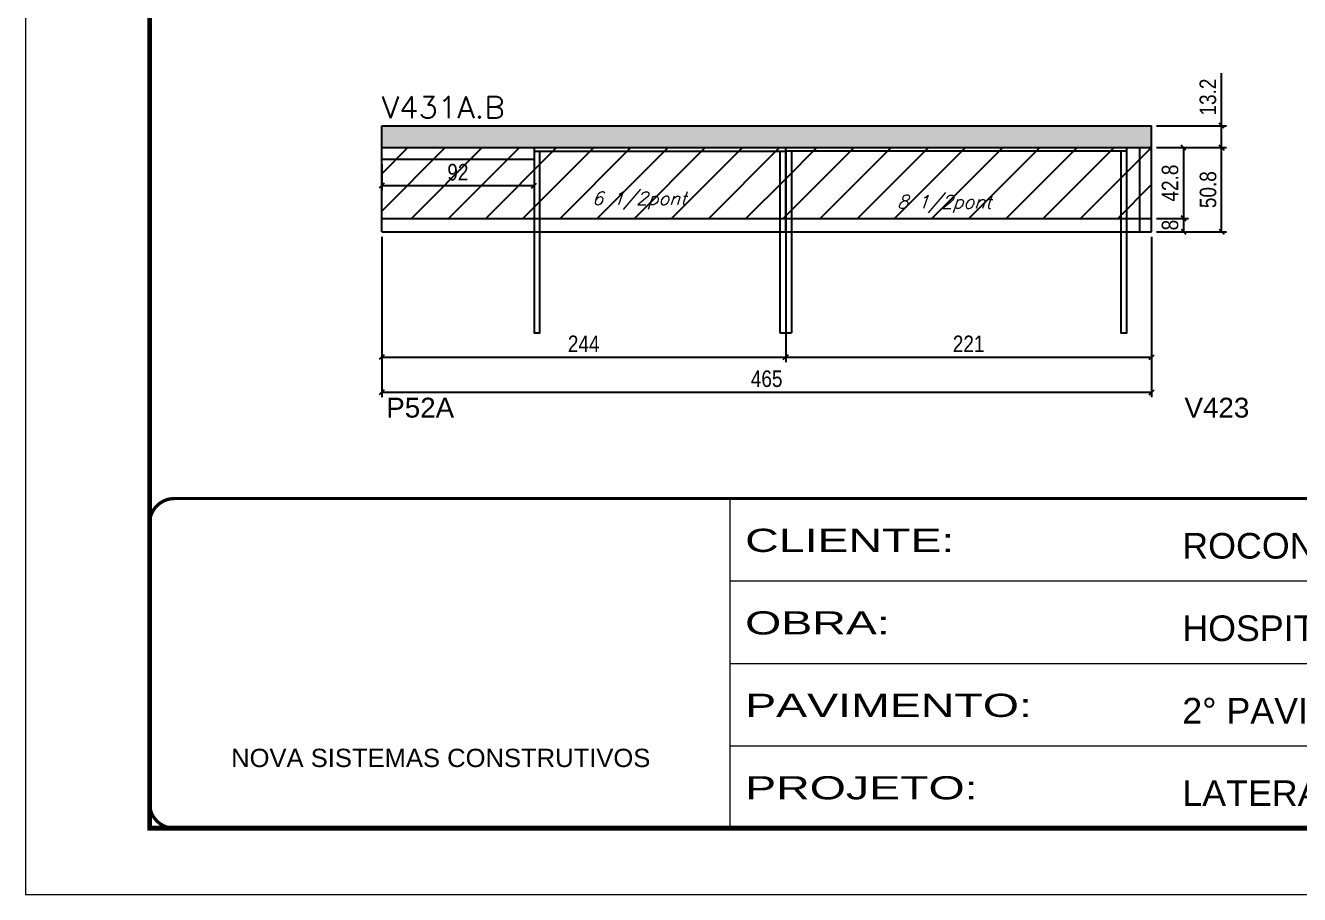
# Model space of a CAD drawing. Extents: x 137137 to 143418, y 10464 to 34486.
# Drawn here: x 141892 to 142662, y 19653 to 20178 of the extents above; entities that cross this region are included whole.
import ezdxf

# ---------------------------------------------------------------- set-up
doc = ezdxf.new("R2010")
doc.units = 0
doc.linetypes.add('CONTINUO', pattern=[0])
doc.linetypes.add('DASHED', pattern=[0.75, 0.5, -0.25])
for name, color, linetype in [('5', 5, 'Continuous'), ('COTA', 241, 'Continuous'), ('Painéis', 200, 'Continuous'), ('Reaproveitamento', 251, 'Continuous'), ('SARR_2.2x7', 40, 'Continuous'), ('SARR_3.5x7', 81, 'Continuous'), ('texto', 7, 'Continuous')]:
    doc.layers.add(name, color=color, linetype=linetype)
for name, color, linetype, lineweight in [('Folhas', 255, 'Continuous', 9), ('SARRAFO DE PRESSAO', 251, 'DASHED', 9), ('Texto Seção', 7, 'Continuous', 15)]:
    doc.layers.add(name, color=color, linetype=linetype, lineweight=lineweight)
doc.styles.add('ARIAL', font='arial.ttf')
doc.styles.add('COTA TECNICA', font='techl___.ttf', dxfattribs={"height": 10})
doc.styles.add('REGUA-120', font='ROMANS.shx', dxfattribs={"height": 15})
doc.styles.add('Romans', font='romans.shx')
doc.styles.get("Standard").update_dxf_attribs({"font": 'arial.ttf'})
doc.styles.add('Tecnologia', font='')
doc.styles.get('Tecnologia').set_extended_font_data('Forgotten Futurist')
doc.dimstyles.new('PAINEL', dxfattribs={"dimtxt": 10, "dimasz": 3, "dimexe": 3, "dimexo": 3, "dimgap": 3, "dimtad": 1, "dimdec": 1, "dimzin": 12, "dimdsep": 46, "dimtxsty": 'COTA TECNICA', "dimblk1": 'OBLIQUE', "dimblk2": 'OBLIQUE', "dimsah": 1, "dimcen": 0.9, "dimclrd": 4, "dimclre": 4, "dimclrt": 240, "dimadec": 1, "dimazin": 3, "dimtfac": 1, "dimtdec": 1, "dimtmove": 0, "dimatfit": 3, "dimfxl": 1, "dimtolj": 1, "dimtzin": 12, "dimarcsym": 0})

# ---------------------------------------------------------------- blocks, each defined once
blk = doc.blocks.new('9999999999')
at = {"color": 30, "linetype": 'CONTINUO'}
for p, q in [((98564.56, 34230.21), (98564.56, 34429.45)), ((98564.56, 34379.64), (99583.98, 34379.64)), ((98564.56, 34329.83), (99487.98, 34329.83)), ((98564.56, 34280.02), (99487.98, 34280.02))]:
    blk.add_line(p, q, dxfattribs=at)
at = {"color": 30, "linetype": 'CONTINUO', "const_width": 2}
blk.add_lwpolyline([(99583.98, 34230.21), (99583.98, 34414.45, 0.414214), (99568.98, 34429.45), (98228.98, 34429.45, 0.414214), (98213.98, 34414.45), (98213.98, 34245.21, 0.414214), (98228.98, 34230.21), (99583.98, 34230.21)], format="xyb", dxfattribs=at)
at = {"layer": 'Folhas'}
blk.add_lwpolyline([(98138.98, 34190.21), (99623.98, 34190.21), (99623.98, 35240.21), (98138.98, 35240.21)], close=True, dxfattribs=at)
at = {"layer": 'Folhas', "color": 30, "const_width": 3}
blk.add_lwpolyline([(98213.98, 34230.21), (99583.98, 34230.21), (99583.98, 35200.21), (98213.98, 35200.21)], close=True, dxfattribs=at)
at = {"color": 7, "linetype": 'Continuous', "ltscale": 5, "style": 'ARIAL'}
for s, height, p in [('ROCONTEC', 15.483, (98837.68, 34393.13)), ('HOSPITAL ASSUNÇÃO', 15.4829, (98837.68, 34343.32)), ('2° PAVIMENTO', 15.4829, (98837.68, 34293.51)), ('NOVA SISTEMAS CONSTRUTIVOS', 11.0592, (98263.19, 34267.21)), ('LATERAIS DE VIGAS', 15.4829, (98837.68, 34243.7))]:
    blk.add_text(s, height=height, dxfattribs=at).set_placement(p)
at = {"layer": 'Folhas', "color": 7, "style": 'Tecnologia', "width": 1.5}
for s, p in [('CLIENTE:', (98573.65, 34397.17)), ('OBRA:', (98573.65, 34347.31)), ('PAVIMENTO:', (98573.65, 34297.5)), ('PROJETO:', (98573.65, 34247.69))]:
    blk.add_text(s, height=14, dxfattribs=at).set_placement(p)
blk = doc.blocks.new('_Oblique')
at = {"color": 0, "linetype": 'ByBlock', "lineweight": -2}
blk.add_line((-0.5, -0.5), (0.5, 0.5), dxfattribs=at)
blk = doc.blocks.new('*D1856')
at = {"layer": 'COTA', "color": 4, "lineweight": -2, "ltscale": 25, "transparency": 16777216}
for p, q in [((142107.45, 20050.28), (142107.45, 19974.5)), ((142351.45, 20050.28), (142351.45, 19974.5)), ((142107.45, 19977.5), (142351.45, 19977.5))]:
    blk.add_line(p, q, dxfattribs=at)
at = {"layer": 'Defpoints', "color": 0, "ltscale": 25, "transparency": 16777216}
for p in [(142107.45, 20053.28), (142351.45, 20053.28), (142351.45, 19977.5)]:
    blk.add_point(p, dxfattribs=at)
at = {"layer": 'COTA', "color": 4, "lineweight": -2, "ltscale": 25, "transparency": 16777216, "xscale": 3, "yscale": 3, "zscale": 3, "rotation": 180}
blk.add_blockref('_Oblique', (142107.45, 19977.5), dxfattribs=at)
at = {"layer": 'COTA', "color": 4, "lineweight": -2, "ltscale": 25, "transparency": 16777216, "xscale": 3, "yscale": 3, "zscale": 3}
blk.add_blockref('_Oblique', (142351.45, 19977.5), dxfattribs=at)
at = {"layer": 'COTA', "color": 240, "ltscale": 25, "transparency": 16777216, "insert": (142229.45, 19985.57), "char_height": 10, "attachment_point": 5, "style": 'COTA TECNICA'}
blk.add_mtext('\\A1;244', dxfattribs=at)
blk = doc.blocks.new('*D1857')
at = {"layer": 'COTA', "color": 4, "lineweight": -2, "ltscale": 25, "transparency": 16777216}
for p, q in [((142351.45, 20050.28), (142351.45, 19974.5)), ((142572.45, 20050.28), (142572.45, 19974.5)), ((142351.45, 19977.5), (142572.45, 19977.5))]:
    blk.add_line(p, q, dxfattribs=at)
at = {"layer": 'Defpoints', "color": 0, "ltscale": 25, "transparency": 16777216}
for p in [(142351.45, 20053.28), (142572.45, 20053.28), (142572.45, 19977.5)]:
    blk.add_point(p, dxfattribs=at)
at = {"layer": 'COTA', "color": 4, "lineweight": -2, "ltscale": 25, "transparency": 16777216, "xscale": 3, "yscale": 3, "zscale": 3, "rotation": 180}
blk.add_blockref('_Oblique', (142351.45, 19977.5), dxfattribs=at)
at = {"layer": 'COTA', "color": 4, "lineweight": -2, "ltscale": 25, "transparency": 16777216, "xscale": 3, "yscale": 3, "zscale": 3}
blk.add_blockref('_Oblique', (142572.45, 19977.5), dxfattribs=at)
at = {"layer": 'COTA', "color": 240, "ltscale": 25, "transparency": 16777216, "insert": (142461.95, 19985.55), "char_height": 10, "attachment_point": 5, "style": 'COTA TECNICA'}
blk.add_mtext('\\A1;221', dxfattribs=at)
blk = doc.blocks.new('*D1601')
at = {"layer": 'COTA', "color": 4, "lineweight": -2, "ltscale": 25, "transparency": 16777216}
for p, q in [((142107.45, 20050.28), (142107.45, 19953.3)), ((142572.45, 20050.28), (142572.45, 19953.3)), ((142107.45, 19956.3), (142572.45, 19956.3))]:
    blk.add_line(p, q, dxfattribs=at)
at = {"layer": 'Defpoints', "color": 0, "ltscale": 25, "transparency": 16777216}
for p in [(142107.45, 20053.28), (142572.45, 20053.28), (142572.45, 19956.3)]:
    blk.add_point(p, dxfattribs=at)
at = {"layer": 'COTA', "color": 4, "lineweight": -2, "ltscale": 25, "transparency": 16777216, "xscale": 3, "yscale": 3, "zscale": 3, "rotation": 180}
blk.add_blockref('_Oblique', (142107.45, 19956.3), dxfattribs=at)
at = {"layer": 'COTA', "color": 4, "lineweight": -2, "ltscale": 25, "transparency": 16777216, "xscale": 3, "yscale": 3, "zscale": 3}
blk.add_blockref('_Oblique', (142572.45, 19956.3), dxfattribs=at)
at = {"layer": 'COTA', "color": 240, "ltscale": 25, "transparency": 16777216, "insert": (142339.95, 19964.41), "char_height": 10, "attachment_point": 5, "style": 'COTA TECNICA'}
blk.add_mtext('\\A1;465', dxfattribs=at)
blk = doc.blocks.new('*D1860')
at = {"layer": 'COTA', "color": 4, "lineweight": -2, "ltscale": 25, "transparency": 16777216}
for p, q in [((142107.45, 20094.08), (142107.45, 20078.12)), ((142199.45, 20094.08), (142199.45, 20078.12)), ((142107.45, 20081.12), (142199.45, 20081.12))]:
    blk.add_line(p, q, dxfattribs=at)
at = {"layer": 'Defpoints', "color": 0, "ltscale": 25, "transparency": 16777216}
for p in [(142107.45, 20097.08), (142199.45, 20097.08), (142199.45, 20081.12)]:
    blk.add_point(p, dxfattribs=at)
at = {"layer": 'COTA', "color": 4, "lineweight": -2, "ltscale": 25, "transparency": 16777216, "xscale": 3, "yscale": 3, "zscale": 3, "rotation": 180}
blk.add_blockref('_Oblique', (142107.45, 20081.12), dxfattribs=at)
at = {"layer": 'COTA', "color": 4, "lineweight": -2, "ltscale": 25, "transparency": 16777216, "xscale": 3, "yscale": 3, "zscale": 3}
blk.add_blockref('_Oblique', (142199.45, 20081.12), dxfattribs=at)
at = {"layer": 'COTA', "color": 240, "ltscale": 25, "transparency": 16777216, "insert": (142153.45, 20089.2), "char_height": 10, "attachment_point": 5, "style": 'COTA TECNICA'}
blk.add_mtext('\\A1;92', dxfattribs=at)
blk = doc.blocks.new('*D1861')
at = {"layer": 'COTA', "color": 4, "lineweight": -2, "ltscale": 25, "transparency": 16777216}
for p, q in [((142575.45, 20104.08), (142617.73, 20104.08)), ((142614.73, 20053.28), (142614.73, 20104.08)), ((142575.45, 20053.28), (142617.73, 20053.28))]:
    blk.add_line(p, q, dxfattribs=at)
at = {"layer": 'Defpoints', "color": 0, "ltscale": 25, "transparency": 16777216}
for p in [(142572.45, 20104.08), (142614.73, 20104.08), (142572.45, 20053.28)]:
    blk.add_point(p, dxfattribs=at)
at = {"layer": 'COTA', "color": 4, "lineweight": -2, "ltscale": 25, "transparency": 16777216, "xscale": 3, "yscale": 3, "zscale": 3}
for p, rotation in [((142614.73, 20104.08), 90), ((142614.73, 20053.28), 270)]:
    blk.add_blockref('_Oblique', p, dxfattribs=dict(at, rotation=rotation))
at = {"layer": 'COTA', "color": 240, "ltscale": 25, "transparency": 16777216, "insert": (142606.6, 20078.68), "char_height": 10, "attachment_point": 5, "rotation": 90, "style": 'COTA TECNICA'}
blk.add_mtext('\\A1;50.8', dxfattribs=at)
blk = doc.blocks.new('*D1862')
at = {"layer": 'COTA', "color": 4, "lineweight": -2, "ltscale": 25, "transparency": 16777216}
for p, q in [((142614.73, 20117.28), (142614.73, 20149.01)), ((142575.45, 20117.28), (142617.73, 20117.28)), ((142614.73, 20104.08), (142614.73, 20117.28)), ((142575.45, 20104.08), (142617.73, 20104.08))]:
    blk.add_line(p, q, dxfattribs=at)
at = {"layer": 'Defpoints', "color": 0, "ltscale": 25, "transparency": 16777216}
for p in [(142572.45, 20117.28), (142614.73, 20117.28), (142572.45, 20104.08)]:
    blk.add_point(p, dxfattribs=at)
at = {"layer": 'COTA', "color": 4, "lineweight": -2, "ltscale": 25, "transparency": 16777216, "xscale": 3, "yscale": 3, "zscale": 3}
for p, rotation in [((142614.73, 20117.28), 90), ((142614.73, 20104.08), 270)]:
    blk.add_blockref('_Oblique', p, dxfattribs=dict(at, rotation=rotation))
at = {"layer": 'COTA', "color": 240, "ltscale": 25, "transparency": 16777216, "insert": (142606.51, 20134.65), "char_height": 10, "attachment_point": 5, "rotation": 90, "style": 'COTA TECNICA'}
blk.add_mtext('\\A1;13.2', dxfattribs=at)
blk = doc.blocks.new('*D1863')
at = {"layer": 'COTA', "color": 4, "lineweight": -2, "ltscale": 25, "transparency": 16777216}
for p, q in [((142575.45, 20104.08), (142594.74, 20104.08)), ((142591.74, 20104.08), (142591.74, 20061.28)), ((142575.45, 20061.28), (142594.74, 20061.28))]:
    blk.add_line(p, q, dxfattribs=at)
at = {"layer": 'Defpoints', "color": 0, "ltscale": 25, "transparency": 16777216}
for p in [(142572.45, 20104.08), (142572.45, 20061.28), (142591.74, 20061.28)]:
    blk.add_point(p, dxfattribs=at)
at = {"layer": 'COTA', "color": 4, "lineweight": -2, "ltscale": 25, "transparency": 16777216, "xscale": 3, "yscale": 3, "zscale": 3}
for p, rotation in [((142591.74, 20104.08), 90), ((142591.74, 20061.28), 270)]:
    blk.add_blockref('_Oblique', p, dxfattribs=dict(at, rotation=rotation))
at = {"layer": 'COTA', "color": 240, "ltscale": 25, "transparency": 16777216, "insert": (142583.64, 20082.68), "char_height": 10, "attachment_point": 5, "rotation": 90, "style": 'COTA TECNICA'}
blk.add_mtext('\\A1;42.8', dxfattribs=at)
blk = doc.blocks.new('*D1864')
at = {"layer": 'COTA', "color": 4, "lineweight": -2, "ltscale": 25, "transparency": 16777216}
for p, q in [((142575.45, 20061.28), (142594.74, 20061.28)), ((142591.74, 20061.28), (142591.74, 20053.28)), ((142575.45, 20053.28), (142594.74, 20053.28))]:
    blk.add_line(p, q, dxfattribs=at)
at = {"layer": 'Defpoints', "color": 0, "ltscale": 25, "transparency": 16777216}
for p in [(142572.45, 20061.28), (142572.45, 20053.28), (142591.74, 20053.28)]:
    blk.add_point(p, dxfattribs=at)
at = {"layer": 'COTA', "color": 4, "lineweight": -2, "ltscale": 25, "transparency": 16777216, "xscale": 3, "yscale": 3, "zscale": 3}
for p, rotation in [((142591.74, 20061.28), 90), ((142591.74, 20053.28), 270)]:
    blk.add_blockref('_Oblique', p, dxfattribs=dict(at, rotation=rotation))
at = {"layer": 'COTA', "color": 240, "ltscale": 25, "transparency": 16777216, "insert": (142583.64, 20057.28), "char_height": 10, "attachment_point": 5, "rotation": 90, "style": 'COTA TECNICA'}
blk.add_mtext('\\A1;8', dxfattribs=at)

msp = doc.modelspace()

# ---------------------------------------------------------------- hatches: boundary and pattern name
at = {"layer": 'COTA', "linetype": 'ByBlock'}
h = msp.add_hatch(dxfattribs=at)
h.set_pattern_fill('AR-CONC', color=256, scale=0.03)
h.paths.add_polyline_path([(142572.45, 20104.08), (142572.45, 20117.28), (142107.45, 20117.28), (142107.45, 20104.08)])
at = {"layer": 'Reaproveitamento', "ltscale": 25}
h = msp.add_hatch(dxfattribs=at)
h.set_pattern_fill('ANSI31', color=256, scale=5)
h.paths.add_polyline_path([(142107.45, 20104.08), (142107.45, 20061.28), (142351.45, 20061.28), (142351.45, 20104.08)])
h = msp.add_hatch(dxfattribs=at)
h.set_pattern_fill('ANSI31', color=256, scale=5)
h.paths.add_polyline_path([(142351.45, 20104.08), (142351.45, 20061.28), (142572.45, 20061.28), (142572.45, 20104.08)])

# ---------------------------------------------------------------- linework, layer by layer
at = {"layer": 'COTA', "linetype": 'ByBlock'}
for p, q in [((142107.45, 20117.28), (142572.45, 20117.28)), ((142107.45, 20104.08), (142107.45, 20117.28)), ((142572.45, 20104.08), (142572.45, 20117.28))]:
    msp.add_line(p, q, dxfattribs=at)
at = {"layer": 'Painéis'}
for p, q in [((142107.45, 20104.08), (142572.45, 20104.08)), ((142107.45, 20061.28), (142572.45, 20061.28)), ((142107.45, 20053.28), (142572.45, 20053.28))]:
    msp.add_line(p, q, dxfattribs=at)
at = {"layer": 'Painéis', "ltscale": 25}
for p, q in [((142107.45, 20053.28), (142107.45, 20104.08)), ((142351.45, 20053.28), (142351.45, 20104.08)), ((142572.45, 20053.28), (142572.45, 20104.08))]:
    msp.add_line(p, q, dxfattribs=at)
at = {"layer": 'SARR_2.2x7', "linetype": 'Continuous'}
for p, q in [((142199.45, 20101.88), (142351.45, 20101.88)), ((142557.45, 20101.88), (142351.45, 20101.88)), ((142565.45, 20061.28), (142565.45, 20104.08)), ((142107.45, 20097.08), (142199.45, 20097.08)), ((142565.45, 20053.28), (142565.45, 20061.28))]:
    msp.add_line(p, q, dxfattribs=at)
at = {"layer": 'SARR_3.5x7'}
for p, q in [((142347.95, 20101.88), (142347.95, 19992.28)), ((142351.45, 20101.88), (142351.45, 19992.28)), ((142354.95, 20101.88), (142354.95, 19992.28)), ((142347.95, 19992.28), (142354.95, 19992.28))]:
    msp.add_line(p, q, dxfattribs=at)
for points in [[(142199.45, 20104.08), (142199.45, 19992.28), (142202.95, 19992.28), (142202.96, 20101.88)], [(142553.95, 20101.88), (142553.95, 19992.28), (142557.45, 19992.28), (142557.45, 20104.08)]]:
    msp.add_lwpolyline(points, dxfattribs=at)

# ---------------------------------------------------------------- block references
at = {"layer": 'SARRAFO DE PRESSAO', "color": 6, "linetype": 'ByBlock'}
msp.add_blockref('9999999999', (43753.31, -14537.33), dxfattribs=at)

# ---------------------------------------------------------------- texts
at = {"layer": '5', "linetype": 'Continuous'}
for s, p in [('P52A', (142110.2, 19940.99)), ('V423', (142592.33, 19940.99))]:
    msp.add_text(s, height=12, rotation=359.99996, dxfattribs=at).set_placement(p)
at = {"layer": 'texto', "color": 2, "char_height": 8, "attachment_point": 5, "style": 'Romans'}
for s, insert in [('{\\Q19;\\C256;6 1/2pont}', (142262.96, 20072.12)), ('{\\Q19;\\C256;8 1/2pont}', (142447.2, 20070.02))]:
    msp.add_mtext(s, dxfattribs=dict(at, insert=insert))
at = {"layer": 'Texto Seção', "style": 'REGUA-120', "width": 1.05}
msp.add_text('V431A.B', height=13, dxfattribs=at).set_placement((142107.44, 20121.89))

# ---------------------------------------------------------------- dimensions: what is measured, and where the dimension line sits
at = {"layer": 'COTA', "ltscale": 25}
for base, p1, p2, picture, middle in [((142614.73, 20117.28), (142572.45, 20104.08), (142572.45, 20117.28), '*D1862', (142606.51, 20134.65)), ((142614.73, 20104.08), (142572.45, 20053.28), (142572.45, 20104.08), '*D1861', (142606.6, 20078.68)), ((142591.74, 20061.28), (142572.45, 20104.08), (142572.45, 20061.28), '*D1863', (142583.64, 20082.68))]:
    dim = msp.add_linear_dim(base=base, p1=p1, p2=p2, angle=90, dimstyle='PAINEL', dxfattribs=at)
    dim.commit()
    dim.dimension.update_dxf_attribs({"geometry": picture, "text_midpoint": middle})
for base, p1, p2, picture, middle in [((142199.45, 20081.12), (142107.45, 20097.08), (142199.45, 20097.08), '*D1860', (142153.45, 20089.2)), ((142351.45, 19977.5), (142107.45, 20053.28), (142351.45, 20053.28), '*D1856', (142229.45, 19985.57)), ((142572.45, 19956.3), (142107.45, 20053.28), (142572.45, 20053.28), '*D1601', (142339.95, 19964.41)), ((142572.45, 19977.5), (142351.45, 20053.28), (142572.45, 20053.28), '*D1857', (142461.95, 19985.55))]:
    dim = msp.add_linear_dim(base=base, p1=p1, p2=p2, dimstyle='PAINEL', dxfattribs=at)
    dim.commit()
    dim.dimension.update_dxf_attribs({"geometry": picture, "text_midpoint": middle})
dim = msp.add_linear_dim(base=(142591.74, 20053.28), p1=(142572.45, 20061.28), p2=(142572.45, 20053.28), angle=90, dimstyle='PAINEL', override={"dimtmove": 1}, dxfattribs=at)
dim.commit()
dim.dimension.update_dxf_attribs({"geometry": '*D1864', "text_midpoint": (142591.74, 20057.28), "dimtype": 160})

doc.saveas('drawing.dxf')
